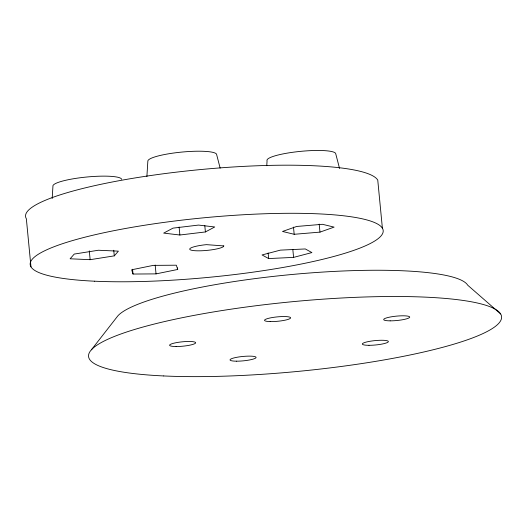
<?xml version="1.0" encoding="UTF-8"?>
<svg xmlns="http://www.w3.org/2000/svg" width="527" height="527" viewBox="0 0 527 527"><rect width="100%" height="100%" fill="white"/><g stroke="black" fill="none" stroke-linecap="round" stroke-linejoin="round"><path stroke-width="0.79" d="M266.767 165.709L267.064 160.814A34.565 5.823 -5.5 0 1 298.598 151.565A34.565 5.823 -5.5 0 1 335.659 153.462L339.54 168.436M52.186 198.521L52.937 186.301A34.565 5.823 -5.5 0 1 85.717 177.118A34.565 5.823 -5.5 0 1 121.684 179.325M146.895 176.545L147.85 161.084A34.565 5.823 -5.5 0 1 182.362 152.026A34.565 5.823 -5.5 0 1 216.669 154.688L220.148 168.113M91.375 349.829L117.883 315.831A177.316 29.874 -5.5 0 1 298.117 273.935A177.316 29.874 -5.5 0 1 467.693 285.179L500.65 313.967M114.287 255.865L118.404 251.148L98.378 250.246L74.235 254.067L70.117 258.79L90.143 259.686L114.287 255.865L113.746 250.259M205.405 231.946L214.733 226.979L198.534 225.075L173.008 228.132L163.68 233.105L179.878 235.009L205.405 231.946L204.786 225.536M319.968 232.124L334.105 227.124L322.445 224.298L296.655 226.465L282.518 231.465L294.178 234.291L319.968 232.124L319.197 224.107M293.585 257.387L311.905 252.578L305.291 248.948L280.364 250.134L262.044 254.943L268.658 258.566L293.585 257.387L292.814 249.37M177.698 269.468L176.341 265.206L153.324 265.371L131.664 269.784L133.021 274.047L156.038 273.882L177.698 269.468L177.546 267.861M382.391 228.224L377.76 180.122A177.316 29.874 -5.5 0 0 185.109 171.15A177.316 29.874 -5.5 0 0 26.35 218.751L30.981 266.853M293.486 227.078L294.178 234.291M268.118 252.953L268.658 258.566M179.108 226.992L179.878 235.009M155.188 265.068L156.038 273.882M132.56 269.231L133.021 274.047M89.294 250.872L90.143 259.686M223.797 245.918L223.329 246.662A17.134 2.885 -5.5 0 1 204.12 250.628A17.134 2.885 -5.5 0 1 189.746 248.909A17.134 2.885 -5.5 0 1 206.446 244.647L223.797 245.918M94.425 281.194A177.316 29.874 -5.5 0 0 380.79 236.201A177.316 29.874 -5.5 0 0 144.839 225.213A177.316 29.874 -5.5 0 0 94.425 281.194M163.732 375.949A207.454 34.953 -5.5 0 0 498.779 323.301A207.454 34.953 -5.5 0 0 222.717 310.449A207.454 34.953 -5.5 0 0 163.732 375.949M368.979 345.31A13.076 2.2 -5.5 0 0 388.379 341.549A13.076 2.2 -5.5 0 0 368.735 341.503A13.076 2.2 -5.5 0 0 368.979 345.31M236.531 361.179A13.076 2.2 -5.5 0 0 256.089 357.444A13.076 2.2 -5.5 0 0 236.597 357.339A13.076 2.2 -5.5 0 0 236.531 361.179M176.104 346.522A13.076 2.2 -5.5 0 0 195.662 342.787A13.076 2.2 -5.5 0 0 176.176 342.682A13.076 2.2 -5.5 0 0 176.104 346.522M270.173 321.582A13.076 2.2 -5.5 0 0 290.568 318.038A13.076 2.2 -5.5 0 0 272.051 317.583A13.076 2.2 -5.5 0 0 270.173 321.582M390.158 320.844A13.076 2.2 -5.5 0 0 409.716 317.109A13.076 2.2 -5.5 0 0 390.224 317.01A13.076 2.2 -5.5 0 0 390.158 320.844"/></g></svg>
